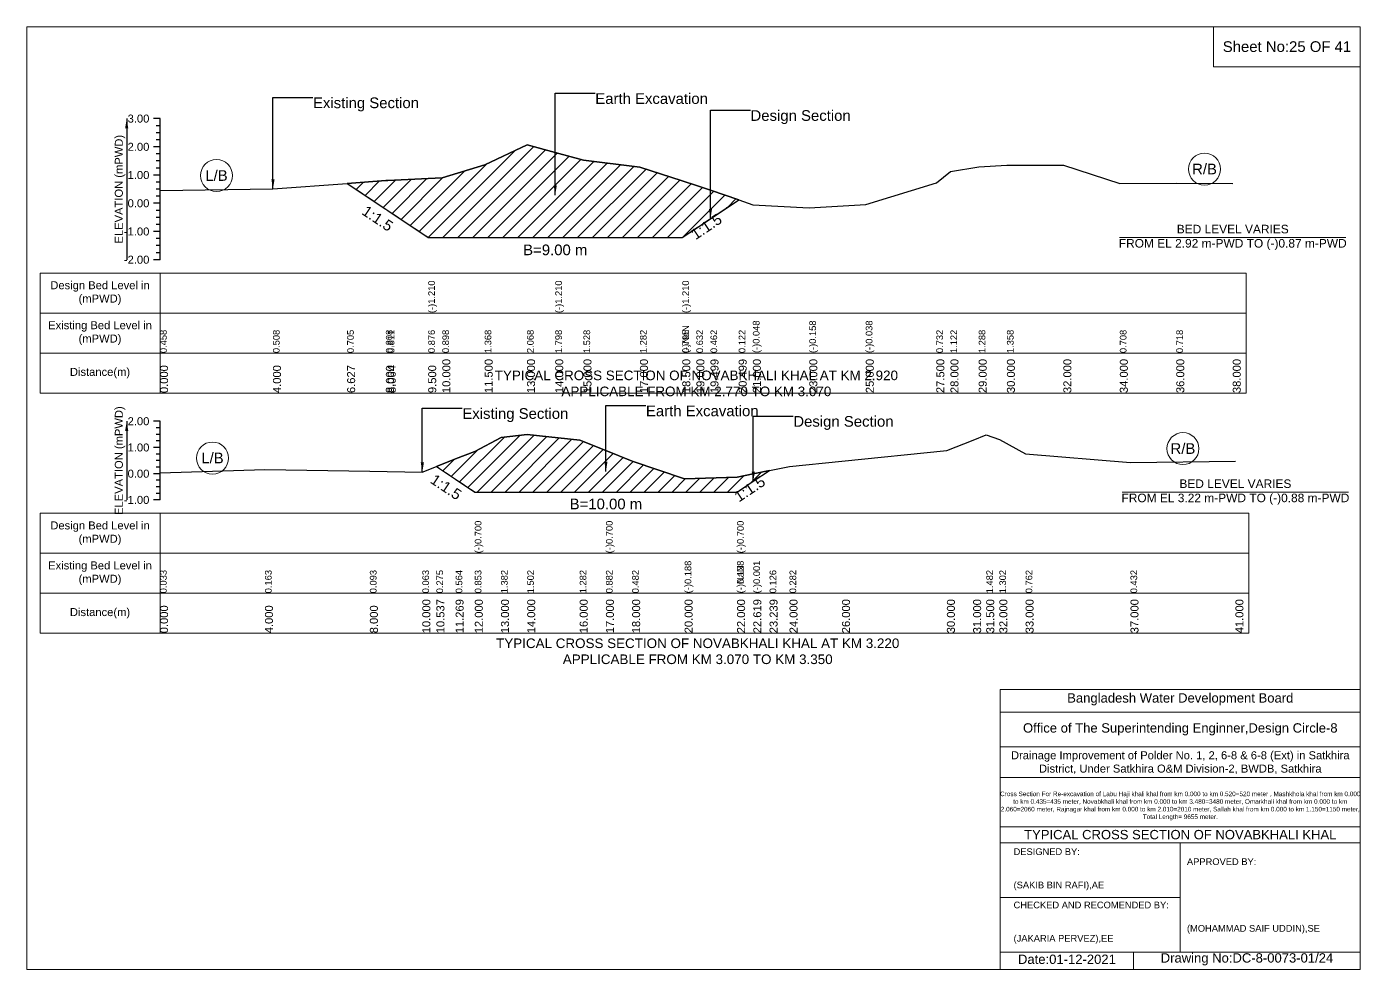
# Model space of a CAD drawing. Header units: inches. Extents: x 93000 to 486000, y -4242 to 0.
# Drawn here: x 340000 to 346000, y -4242 to 0 of the extents above; entities that cross this region are included whole.
import ezdxf

# ---------------------------------------------------------------- set-up
doc = ezdxf.new("R2010")
doc.units = ezdxf.units.IN
doc.header["$LTSCALE"] = 7
doc.header["$MEASUREMENT"] = 0
doc.linetypes.add('DASHED', pattern=[0.75, 0.5, -0.25])
for name, color, linetype, lineweight in [('Cross section Data Border', 7, 'Continuous', 9), ('Cross Section Labels', 7, 'Continuous', 9), ('Design_Bed_Level for Xsection', 7, 'DASHED', 25), ('Existing_Bed_Level for Xsection', 7, 'Continuous', 25), ('Long Section Labels', 7, 'Continuous', 9)]:
    doc.layers.add(name, color=color, linetype=linetype, lineweight=lineweight)
doc.styles.get("Standard").update_dxf_attribs({"font": 'arial.ttf'})
doc.dimstyles.get("Standard").update_dxf_attribs({"dimtxt": 0.18, "dimasz": 0.18, "dimexe": 0.18, "dimexo": 0.0625, "dimgap": 0.09, "dimtad": 0, "dimtih": 1, "dimtoh": 1, "dimdec": 4, "dimzin": 0, "dimdsep": 46, "dimtxsty": 'Standard', "dimcen": 0.09, "dimadec": 0, "dimazin": 0, "dimtfac": 1, "dimtdec": 4, "dimtofl": 0, "dimtmove": 0, "dimatfit": 3, "dimfxl": 1, "dimtolj": 1, "dimtzin": 0, "dimarcsym": 0})

msp = doc.modelspace()

# ---------------------------------------------------------------- hatches: boundary and pattern name
at = {"layer": 'Existing_Bed_Level for Xsection'}
h = msp.add_hatch(dxfattribs=at)
h.set_pattern_fill('ANSI31', color=256, scale=381, style=0)
h.paths.add_polyline_path([(341441.7, -705.4), (341616, -821.6), (341624.1, -827), (341806.5, -948.6), (341870, -948.6), (342060.5, -948.6), (342251, -948.6), (342378, -948.6), (342505, -948.6), (342759, -948.6), (342949.5, -948.6), (343013, -906.3), (343076.4, -864), (343203.3, -779.4), (343076.4, -736.2), (343013, -714.7), (342949.5, -694), (342759, -632.1), (342505, -600.9), (342378, -566.6), (342251, -532.3), (342060.5, -621.2), (341870, -680.9), (341806.5, -683.7), (341624.1, -692), (341616, -692.3)])
h = msp.add_hatch(dxfattribs=at)
h.set_pattern_fill('ANSI31', color=256, scale=354, style=0)
h.paths.add_polyline_path([(341843.4, -1979.3), (341929.7, -2036.9), (342016, -2094.4), (342134, -2094.4), (342252, -2094.4), (342488, -2094.4), (342606, -2094.4), (342724, -2094.4), (342960, -2094.4), (343196, -2094.4), (343269.1, -2045.7), (343342.2, -1996.9), (343269.1, -2011.9), (343196, -2026.9), (342960, -2034), (342724, -1954.9), (342606, -1907.7), (342488, -1860.5), (342252, -1834.6), (342134, -1848.7), (342016, -1911.2), (341929.7, -1945.3)])

# ---------------------------------------------------------------- linework, layer by layer
at = {"layer": 'Cross section Data Border'}
for points in [[(340000, 0), (346000, 0), (346000, -4242), (340000, -4242)], [(345340, 0), (346000, 0), (346000, -180), (345340, -180)], [(340060, -1108.9), (345486, -1108.9), (345486, -1648.9), (340060, -1648.9)], [(340060, -2189.8), (345498, -2189.8), (345498, -2729.8), (340060, -2729.8)]]:
    msp.add_lwpolyline(points, close=True, dxfattribs=at)
for points in [[(340600, -1108.9), (340600, -1648.9)], [(340060, -1288.9), (345486, -1288.9)], [(340060, -1468.9), (345486, -1468.9)], [(340600, -2189.8), (340600, -2729.8)], [(340060, -2369.8), (345498, -2369.8)], [(340060, -2549.8), (345498, -2549.8)], [(344380, -4242), (344380, -2982), (346000, -2982)], [(344380, -3084), (346000, -3084)], [(344380, -3240), (346000, -3240)], [(344380, -3378), (346000, -3378)], [(344380, -3600), (346000, -3600)], [(344380, -3672), (346000, -3672)], [(345190, -3672), (345190, -4164)], [(344380, -3918), (345190, -3918)], [(344380, -4164), (346000, -4164)], [(344980, -4164), (344980, -4242)]]:
    msp.add_lwpolyline(points, dxfattribs=at)
at = {"layer": 'Cross Section Labels'}
for points in [[(344917, -948.6), (345935, -948.6)], [(344929, -2094.4), (345947, -2094.4)]]:
    msp.add_lwpolyline(points, dxfattribs=at)
for centre in [(340854, -670.1), (345299, -640.9), (345202, -1898.9), (340836, -1941.3)]:
    msp.add_circle(centre, 72, dxfattribs=at)
at = {"layer": 'Design_Bed_Level for Xsection'}
for points in [[(341441.7, -705.4), (341624.1, -827), (341806.5, -948.6), (342378, -948.6), (342949.5, -948.6), (343076.4, -864), (343203.3, -779.4)], [(341843.4, -1979.3), (341929.7, -2036.9), (342016, -2094.4), (342606, -2094.4), (343196, -2094.4), (343269.1, -2045.7), (343342.2, -1996.9)]]:
    msp.add_lwpolyline(points, dxfattribs=at)
at = {"layer": 'Existing_Bed_Level for Xsection'}
for points in [[(340600, -413.9), (340570, -413.9)], [(340600, -1048.9), (340600, -921.9), (340600, -794.9), (340600, -667.9), (340600, -540.9), (340600, -413.9)], [(340600, -445.7), (340582, -445.7)], [(340600, -477.4), (340582, -477.4)], [(340600, -509.2), (340582, -509.2)], [(340600, -736.8), (341108, -730.4), (341441.7, -705.4), (341616, -692.3), (341624.1, -692), (341806.5, -683.7), (341806.5, -683.7), (341870, -680.9), (342060.5, -621.2), (342251, -532.3), (342378, -566.6), (342378, -566.6), (342505, -600.9), (342759, -632.1), (342949.5, -694), (342949.5, -694), (343013, -714.7), (343076.4, -736.2), (343203.3, -779.4), (343267, -801), (343521, -815), (343775, -799.8), (344092.5, -702), (344156, -652.4), (344283, -631.4), (344410, -622.5), (344664, -622.5), (344918, -705), (345172, -703.7), (345426, -705)], [(340600, -540.9), (340570, -540.9)], [(340600, -572.7), (340582, -572.7)], [(340600, -604.4), (340582, -604.4)], [(340600, -636.2), (340582, -636.2)], [(340600, -667.9), (340570, -667.9)], [(340600, -699.7), (340582, -699.7)], [(340600, -731.4), (340582, -731.4)], [(340600, -763.2), (340582, -763.2)], [(340600, -794.9), (340570, -794.9)], [(340600, -826.7), (340582, -826.7)], [(340600, -858.4), (340582, -858.4)], [(340600, -890.2), (340582, -890.2)], [(340600, -921.9), (340570, -921.9)], [(340600, -953.7), (340582, -953.7)], [(340600, -985.4), (340582, -985.4)], [(340600, -1017.2), (340582, -1017.2)], [(340600, -1048.9), (340570, -1048.9)], [(340600, -1775.8), (340570, -1775.8)], [(340600, -2129.8), (340600, -2011.8), (340600, -1893.8), (340600, -1775.8)], [(340600, -1805.3), (340582, -1805.3)], [(340600, -1834.8), (340582, -1834.8)], [(340600, -2007.9), (341072, -1992.6), (341544, -2000.8), (341780, -2004.4), (341843.4, -1979.3), (341929.7, -1945.3), (342016, -1911.2), (342016, -1911.2), (342134, -1848.7), (342252, -1834.6), (342488, -1860.5), (342606, -1907.7), (342606, -1907.7), (342724, -1954.9), (342960, -2034), (343196, -2026.9), (343196, -2026.9), (343269.1, -2011.9), (343342.2, -1996.9), (343432, -1978.5), (343668, -1954.9), (344140, -1907.7), (344258, -1860.5), (344317, -1836.9), (344376, -1858.2), (344494, -1921.9), (344966, -1960.8), (345438, -1954.9)], [(340600, -1893.8), (340570, -1893.8)], [(340600, -1864.3), (340582, -1864.3)], [(340600, -1923.3), (340582, -1923.3)], [(340600, -1952.8), (340582, -1952.8)], [(340600, -2011.8), (340570, -2011.8)], [(340600, -1982.3), (340582, -1982.3)], [(340600, -2041.3), (340582, -2041.3)], [(340600, -2070.8), (340582, -2070.8)], [(340600, -2129.8), (340570, -2129.8)], [(340600, -2100.3), (340582, -2100.3)]]:
    msp.add_lwpolyline(points, dxfattribs=at)
for points in [[(341441.7, -705.4), (341441.7, -705.4), (341616, -821.6), (341624.1, -827), (341806.5, -948.6), (341806.5, -948.6), (341870, -948.6), (342060.5, -948.6), (342251, -948.6), (342378, -948.6), (342378, -948.6), (342505, -948.6), (342759, -948.6), (342949.5, -948.6), (342949.5, -948.6), (343013, -906.3), (343076.4, -864), (343203.3, -779.4), (343203.3, -779.4), (343203.3, -779.4), (343076.4, -736.2), (343013, -714.7), (342949.5, -694), (342949.5, -694), (342759, -632.1), (342505, -600.9), (342378, -566.6), (342378, -566.6), (342251, -532.3), (342060.5, -621.2), (341870, -680.9), (341806.5, -683.7), (341806.5, -683.7), (341624.1, -692), (341616, -692.3), (341441.7, -705.4)], [(341843.4, -1979.3), (341929.7, -2036.9), (342016, -2094.4), (342016, -2094.4), (342134, -2094.4), (342252, -2094.4), (342488, -2094.4), (342606, -2094.4), (342606, -2094.4), (342724, -2094.4), (342960, -2094.4), (343196, -2094.4), (343196, -2094.4), (343269.1, -2045.7), (343342.2, -1996.9), (343269.1, -2011.9), (343196, -2026.9), (343196, -2026.9), (342960, -2034), (342724, -1954.9), (342606, -1907.7), (342606, -1907.7), (342488, -1860.5), (342252, -1834.6), (342134, -1848.7), (342016, -1911.2), (342016, -1911.2), (341929.7, -1945.3)]]:
    msp.add_lwpolyline(points, close=True, dxfattribs=at)

# ---------------------------------------------------------------- texts
at = {"layer": 'Cross section Data Border', "attachment_point": 5}
for s, insert, char_height in [('Sheet No:25 OF 41', (345670, -90), 48), ('Bangladesh Water Development Board', (345190, -3027), 42), ('Office of The Superintending Enginner,Design Circle-8', (345190, -3162), 42)]:
    msp.add_mtext(s, dxfattribs=dict(at, insert=insert, char_height=char_height))
at = {"layer": 'Cross section Data Border'}
for s, insert, char_height, width, attachment_point in [('Design Bed Level in (mPWD)', (340330, -1198.9), 36, 480, 5), ('Existing Bed Level in (mPWD)', (340330, -1378.9), 36, 480, 5), ('Distance(m)', (340330, -1558.9), 36, 480, 5), ('Design Bed Level in (mPWD)', (340330, -2279.8), 36, 480, 5), ('Existing Bed Level in (mPWD)', (340330, -2459.8), 36, 480, 5), ('Distance(m)', (340330, -2639.8), 36, 480, 5), ('Drainage Improvement of Polder No. 1, 2, 6-8 & 6-8 (Ext) in Satkhira District, Under Satkhira O&M Division-2, BWDB, Satkhira', (345190, -3312), 36, 1680, 5), ('Cross Section For Re-excavation of Labu Haji khali khal from km 0.000 to km 0.520=520 meter , Mashkhola khal from km 0.000 to km 0.435=435 meter, Novabkhali khal from km 0.000 to km 3.480=3480 meter, Omarkhali khal from km 0.000 to km 2.060=2060 meter, Rajnagar khal from km 0.000 to km 2.010=2010 meter, Sallah khal from km 0.000 to km 1.150=1150 meter, Total Length= 9655 meter. ', (345190, -3507), 20.5611, 1620, 5), ('TYPICAL CROSS SECTION OF NOVABKHALI KHAL', (345190, -3636), 42, 1680, 5), ('DESIGNED BY:^J^J^J(SAKIB BIN RAFI),AE', (344440, -3792), 30, 840, 4), ('APPROVED BY:^J^J^J^J^J^J(MOHAMMAD SAIF UDDIN),SE', (345220, -3912), 30, 840, 4), ('CHECKED AND RECOMENDED BY:^J^J^J(JAKARIA PERVEZ),EE', (344440, -4032), 30, 840, 4), ('Date:01-12-2021', (344680, -4197), 42, 840, 5), ('Drawing No:DC-8-0073-01/24', (345490, -4197), 42, 1320, 5)]:
    msp.add_mtext(s, dxfattribs=dict(at, insert=insert, char_height=char_height, width=width, attachment_point=attachment_point))
at = {"layer": 'Cross Section Labels'}
for s, insert, char_height, attachment_point in [('Earth Excavation', (342558, -299.6), 48, 1), ('Existing Section', (341288, -318.7), 48, 1), ('Design Section', (343256.4, -375.8), 48, 1), ('L/B', (340854, -670.1), 48, 5), ('R/B', (345299, -640.9), 48, 5), ('BED LEVEL VARIES ^JFROM EL 2.92 m-PWD TO (-)0.87 m-PWD', (345426, -948.6), 38.4, 5), ('B=9.00 m', (342378, -980.4), 48, 2), ('TYPICAL CROSS SECTION OF NOVABKHALI KHAL AT KM 2.920^JAPPLICABLE FROM KM 2.770 TO KM 3.070', (343013, -1605.5), 43.2, 5), ('Existing Section', (341960, -1716.8), 48, 1), ('Earth Excavation', (342786, -1705), 48, 1), ('Design Section', (343449.1, -1752.2), 48, 1), ('L/B', (340836, -1941.3), 48, 5), ('R/B', (345202, -1898.9), 48, 5), ('BED LEVEL VARIES ^JFROM EL 3.22 m-PWD TO (-)0.88 m-PWD', (345438, -2094.4), 38.4, 5), ('B=10.00 m', (342606, -2123.9), 48, 2), ('TYPICAL CROSS SECTION OF NOVABKHALI KHAL AT KM 3.220^JAPPLICABLE FROM KM 3.070 TO KM 3.350', (343019, -2811), 43.2, 5)]:
    msp.add_mtext(s, dxfattribs=dict(at, insert=insert, char_height=char_height, attachment_point=attachment_point))
at = {"layer": 'Cross Section Labels', "char_height": 48, "attachment_point": 2}
for insert, rotation in [((341592.3, -842.9), 326.30993), ((343044.7, -879.9), 33.69007), ((341900.2, -2051.6), 326.30993), ((343239.6, -2060.4), 33.69007)]:
    msp.add_mtext('1:1.5', dxfattribs=dict(at, insert=insert, rotation=rotation))
at = {"layer": 'Existing_Bed_Level for Xsection', "char_height": 36, "attachment_point": 6}
for s, insert in [('3.00', (340552, -413.9)), ('2.00', (340552, -540.9)), ('1.00', (340552, -667.9)), ('0.00', (340552, -794.9)), ('-1.00', (340552, -921.9)), ('-2.00', (340552, -1048.9)), ('2.00', (340552, -1775.8)), ('1.00', (340552, -1893.8)), ('0.00', (340552, -2011.8)), ('-1.00', (340552, -2129.8))]:
    msp.add_mtext(s, dxfattribs=dict(at, insert=insert))
at = {"layer": 'Existing_Bed_Level for Xsection', "char_height": 36, "attachment_point": 5, "rotation": 90}
for insert in [(340420, -731.4), (340420, -1952.8)]:
    msp.add_mtext('ELEVATION (mPWD)', dxfattribs=dict(at, insert=insert))
at = {"layer": 'Long Section Labels', "attachment_point": 1, "rotation": 90}
for s, insert, char_height in [('(-)1.210', (341806.5, -1288.9), 30), ('(-)1.210', (342378, -1288.9), 30), ('(-)1.210', (342949.5, -1288.9), 30), ('0.458', (340600, -1468.9), 30), ('0.508', (341108, -1468.9), 30), ('0.705', (341441.7, -1468.9), 30), ('0.808', (341616, -1468.9), 30), ('0.811', (341624.1, -1468.9), 30), ('0.876', (341806.5, -1468.9), 30), ('0.876', (341806.5, -1468.9), 30), ('0.876', (341806.5, -1468.9), 30), ('0.898', (341870, -1468.9), 30), ('1.368', (342060.5, -1468.9), 30), ('2.068', (342251, -1468.9), 30), ('1.798', (342378, -1468.9), 30), ('1.798', (342378, -1468.9), 30), ('1.798', (342378, -1468.9), 30), ('1.528', (342505, -1468.9), 30), ('1.282', (342759, -1468.9), 30), ('(-)NaN', (342949.5, -1468.9), 30), ('0.795', (342949.5, -1468.9), 30), ('0.795', (342949.5, -1468.9), 30), ('0.632', (343013, -1468.9), 30), ('0.462', (343076.4, -1468.9), 30), ('0.122', (343203.3, -1468.9), 30), ('(-)0.048', (343267, -1468.9), 30), ('(-)0.158', (343521, -1468.9), 30), ('(-)0.038', (343775, -1468.9), 30), ('0.732', (344092.5, -1468.9), 30), ('1.122', (344156, -1468.9), 30), ('1.288', (344283, -1468.9), 30), ('1.358', (344410, -1468.9), 30), ('1.358', (344410, -1468.9), 30), ('0.708', (344918, -1468.9), 30), ('0.708', (344918, -1468.9), 30), ('0.718', (345172, -1468.9), 30), ('10.000', (341870, -1648.9), 36), ('11.500', (342060.5, -1648.9), 36), ('13.000', (342251, -1648.9), 36), ('14.000', (342378, -1648.9), 36), ('14.000', (342378, -1648.9), 36), ('14.000', (342378, -1648.9), 36), ('15.000', (342505, -1648.9), 36), ('17.000', (342759, -1648.9), 36), ('18.500', (342949.5, -1648.9), 36), ('18.500', (342949.5, -1648.9), 36), ('18.500', (342949.5, -1648.9), 36), ('19.000', (343013, -1648.9), 36), ('19.499', (343076.4, -1648.9), 36), ('20.499', (343203.3, -1648.9), 36), ('21.000', (343267, -1648.9), 36), ('23.000', (343521, -1648.9), 36), ('25.000', (343775, -1648.9), 36), ('27.500', (344092.5, -1648.9), 36), ('28.000', (344156, -1648.9), 36), ('29.000', (344283, -1648.9), 36), ('30.000', (344410, -1648.9), 36), ('32.000', (344664, -1648.9), 36), ('34.000', (344918, -1648.9), 36), ('36.000', (345172, -1648.9), 36), ('38.000', (345426, -1648.9), 36), ('0.000', (340600, -1648.9), 36), ('4.000', (341108, -1648.9), 36), ('6.627', (341441.7, -1648.9), 36), ('8.000', (341616, -1648.9), 36), ('8.064', (341624.1, -1648.9), 36), ('9.500', (341806.5, -1648.9), 36), ('9.500', (341806.5, -1648.9), 36), ('9.500', (341806.5, -1648.9), 36), ('(-)0.700', (342016, -2369.8), 30), ('(-)0.700', (342606, -2369.8), 30), ('(-)0.700', (343196, -2369.8), 30), ('0.033', (340600, -2549.8), 30), ('0.163', (341072, -2549.8), 30), ('0.093', (341544, -2549.8), 30), ('0.063', (341780, -2549.8), 30), ('0.275', (341843.4, -2549.8), 30), ('0.564', (341929.7, -2549.8), 30), ('0.853', (342016, -2549.8), 30), ('0.853', (342016, -2549.8), 30), ('0.853', (342016, -2549.8), 30), ('1.382', (342134, -2549.8), 30), ('1.502', (342252, -2549.8), 30), ('1.282', (342488, -2549.8), 30), ('1.282', (342488, -2549.8), 30), ('0.882', (342606, -2549.8), 30), ('0.882', (342606, -2549.8), 30), ('0.882', (342606, -2549.8), 30), ('0.882', (342606, -2549.8), 30), ('0.482', (342724, -2549.8), 30), ('0.482', (342724, -2549.8), 30), ('0.482', (342724, -2549.8), 30), ('(-)0.188', (342960, -2549.8), 30), ('(-)0.128', (343196, -2549.8), 30), ('(-)0.128', (343196, -2549.8), 30), ('(-)NaN', (343196, -2549.8), 30), ('(-)0.001', (343269.1, -2549.8), 30), ('0.126', (343342.2, -2549.8), 30), ('0.282', (343432, -2549.8), 30), ('1.482', (344317, -2549.8), 30), ('1.302', (344376, -2549.8), 30), ('0.762', (344494, -2549.8), 30), ('0.432', (344966, -2549.8), 30), ('10.000', (341780, -2729.8), 36), ('10.537', (341843.4, -2729.8), 36), ('11.269', (341929.7, -2729.8), 36), ('12.000', (342016, -2729.8), 36), ('12.000', (342016, -2729.8), 36), ('12.000', (342016, -2729.8), 36), ('13.000', (342134, -2729.8), 36), ('14.000', (342252, -2729.8), 36), ('16.000', (342488, -2729.8), 36), ('17.000', (342606, -2729.8), 36), ('17.000', (342606, -2729.8), 36), ('17.000', (342606, -2729.8), 36), ('18.000', (342724, -2729.8), 36), ('20.000', (342960, -2729.8), 36), ('22.000', (343196, -2729.8), 36), ('22.000', (343196, -2729.8), 36), ('22.000', (343196, -2729.8), 36), ('22.619', (343269.1, -2729.8), 36), ('23.239', (343342.2, -2729.8), 36), ('24.000', (343432, -2729.8), 36), ('26.000', (343668, -2729.8), 36), ('30.000', (344140, -2729.8), 36), ('31.000', (344258, -2729.8), 36), ('31.500', (344317, -2729.8), 36), ('32.000', (344376, -2729.8), 36), ('33.000', (344494, -2729.8), 36), ('37.000', (344966, -2729.8), 36), ('41.000', (345438, -2729.8), 36), ('0.000', (340600, -2729.8), 36), ('4.000', (341072, -2729.8), 36), ('8.000', (341544, -2729.8), 36)]:
    msp.add_mtext(s, dxfattribs=dict(at, insert=insert, char_height=char_height))

# ---------------------------------------------------------------- leaders
at = {"layer": 'Cross Section Labels', "annotation_type": 0, "has_hookline": 1, "hookline_direction": 0}
for points, text_width in [([(342378, -757.6), (342378, -299.6), (342557.9, -299.6)], 497), ([(341108, -730.4), (341108, -318.7), (341287.9, -318.7)], 467.2), ([(343076.4, -864), (343076.4, -375.8), (343256.3, -375.8)], 441.2), ([(341780, -2004.4), (341780, -1716.8), (341959.9, -1716.8)], 467.2), ([(342606, -2001.1), (342606, -1705), (342785.9, -1705)], 497), ([(343269.1, -2045.7), (343269.1, -1752.2), (343449, -1752.2)], 441.2)]:
    msp.add_leader(points, dimstyle='Standard', override={"dimasz": 43.2}, dxfattribs=dict(at, text_width=text_width))
at = {"layer": 'Existing_Bed_Level for Xsection'}
for points in [[(340450, -413.9), (340450, -1048.9)], [(340450, -1775.8), (340450, -2129.8)]]:
    msp.add_leader(points, dimstyle='Standard', override={"dimasz": 43.2}, dxfattribs=at)

doc.saveas('drawing.dxf')
